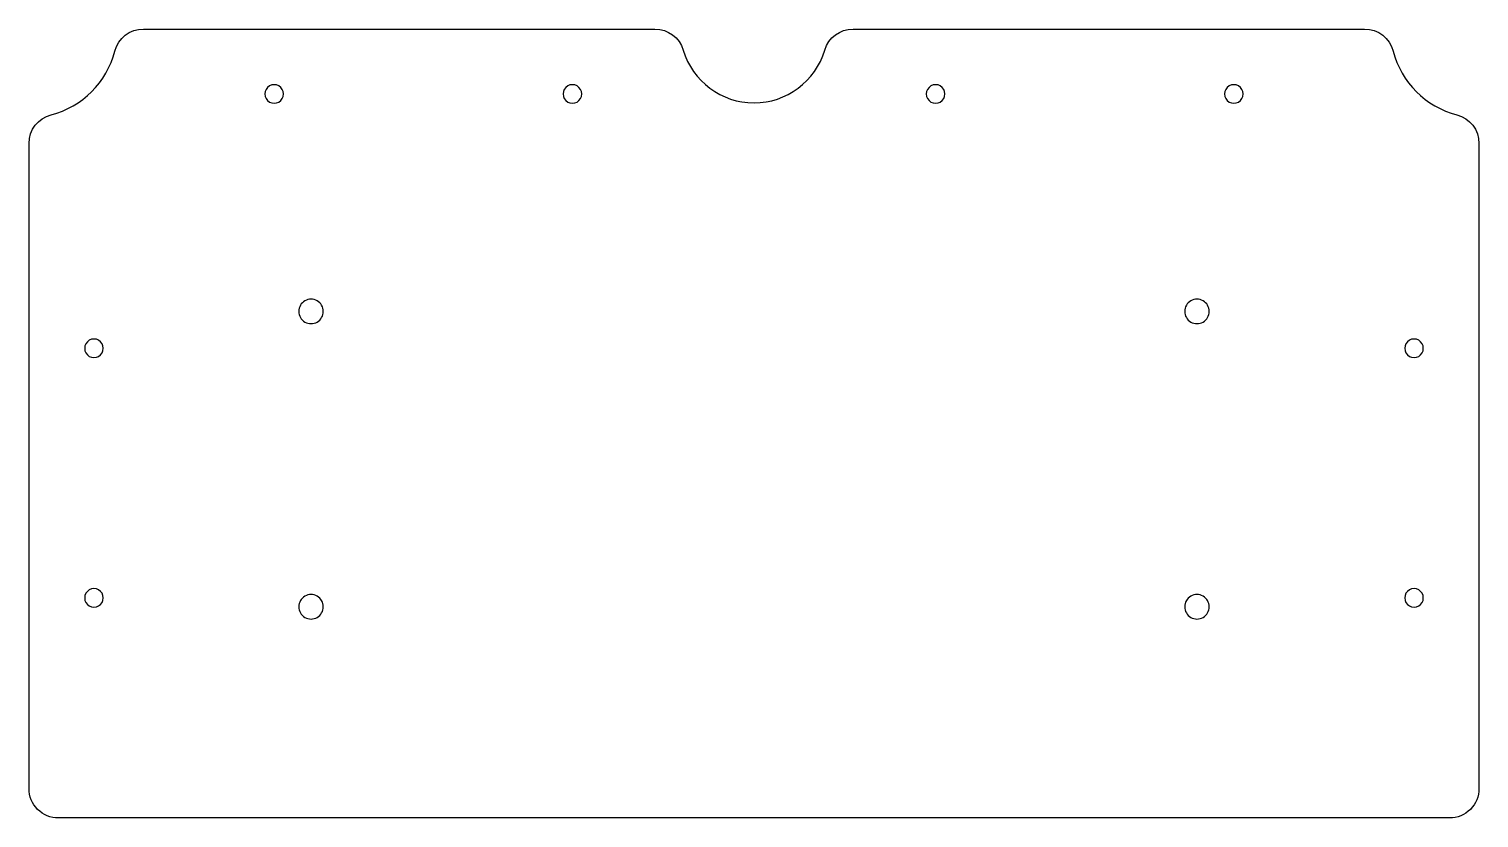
# Model space of a CAD drawing. Extents: x -20 to 226, y 106 to 240.
import ezdxf

# ---------------------------------------------------------------- set-up
doc = ezdxf.new("R2010")
doc.units = 0
doc.layers.add('Layer_1', color=7, linetype='CONTINUOUS')

msp = doc.modelspace()

# ---------------------------------------------------------------- linework, layer by layer
at = {"layer": 'Layer_1', "color": 7}
for points in [[(23.134521, 228.888094)], [(73.634519, 228.888094)], [(135.13452, 228.888094)], [(185.63452, 228.888094)], [(29.88452, 192.08809)], [(179.88452, 192.08809)], [(-7.365479, 185.83809)], [(216.13452, 185.83809)], [(-7.365479, 143.58809)], [(216.13452, 143.58809)], [(29.88452, 142.08809)], [(179.88452, 142.08809)]]:
    msp.add_lwpolyline(points, close=True, dxfattribs=at)
msp.add_lwpolyline([(225.55952, 220.523175), (225.55952, 111.33811)], dxfattribs=at)
for points in [[(-5.416791, 236.138092), (-4.846793, 238.345685), (-2.855553, 239.888093), (-0.575562, 239.888093)], [(-0.575562, 239.888093), (-0.575562, 239.888093), (86.03901, 239.888093), (86.03901, 239.888093)], [(86.03901, 239.888093), (88.250205, 239.888093), (90.198815, 238.435686), (90.830585, 236.316665)], [(114.78846, 236.316665), (115.42023, 238.435684), (117.368837, 239.888091), (119.58003, 239.888093)], [(119.58003, 239.888093), (119.58003, 239.888093), (206.1946, 239.888093), (206.1946, 239.888093)], [(206.1946, 239.888093), (208.474592, 239.888093), (210.465832, 238.345685), (211.03583, 236.138092)], [(-16.190479, 225.364405), (-10.906914, 226.728615), (-6.781002, 230.854527), (-5.416791, 236.138092)], [(90.830585, 236.316665), (92.410008, 231.019109), (97.281532, 227.388087), (102.809523, 227.388087)], [(102.809523, 227.388087), (108.337513, 227.388087), (113.209037, 231.019109), (114.78846, 236.316665)], [(211.03583, 236.138092), (212.400041, 230.854526), (216.525954, 226.728615), (221.80952, 225.364405)], [(20.772021, 230.252084), (20.284714, 229.970737), (19.984521, 229.450787), (19.984521, 228.888094)], [(19.984521, 228.888094), (19.984521, 228.325401), (20.284714, 227.805451), (20.772021, 227.524104)], [(22.347021, 230.252084), (21.859714, 230.533431), (21.259328, 230.533431), (20.772021, 230.252084)], [(23.134521, 228.888094), (23.134521, 229.450787), (22.834328, 229.970737), (22.347021, 230.252084)], [(22.347021, 227.524104), (22.834328, 227.805451), (23.134521, 228.325401), (23.134521, 228.888094)], [(71.271657, 230.25313), (70.784166, 229.971504), (70.484071, 229.451086), (70.48452, 228.888094)], [(70.48452, 228.888094), (70.484071, 228.325102), (70.784166, 227.804684), (71.271657, 227.523058)], [(72.847382, 230.25313), (72.359891, 230.534755), (71.759148, 230.534755), (71.271657, 230.25313)], [(73.634519, 228.888094), (73.634968, 229.451086), (73.334873, 229.971504), (72.847382, 230.25313)], [(72.847382, 227.523058), (73.334873, 227.804684), (73.634968, 228.325102), (73.634519, 228.888094)], [(132.77202, 230.252084), (132.284713, 229.970737), (131.98452, 229.450787), (131.98452, 228.888094)], [(131.98452, 228.888094), (131.98452, 228.325401), (132.284713, 227.805451), (132.77202, 227.524104)], [(134.34702, 230.252084), (133.859713, 230.533431), (133.259327, 230.533431), (132.77202, 230.252084)], [(135.13452, 228.888094), (135.13452, 229.450787), (134.834327, 229.970737), (134.34702, 230.252084)], [(134.34702, 227.524104), (134.834327, 227.805451), (135.13452, 228.325401), (135.13452, 228.888094)], [(183.27202, 230.252084), (182.784713, 229.970737), (182.48452, 229.450787), (182.48452, 228.888094)], [(182.48452, 228.888094), (182.48452, 228.325401), (182.784713, 227.805451), (183.27202, 227.524104)], [(184.84702, 230.252084), (184.359713, 230.533431), (183.759327, 230.533431), (183.27202, 230.252084)], [(185.63452, 228.888094), (185.63452, 229.450787), (185.334327, 229.970737), (184.84702, 230.252084)], [(184.84702, 227.524104), (185.334327, 227.805451), (185.63452, 228.325401), (185.63452, 228.888094)], [(20.772021, 227.524104), (21.259328, 227.242757), (21.859714, 227.242757), (22.347021, 227.524104)], [(71.271657, 227.523058), (71.759148, 227.241433), (72.359891, 227.241433), (72.847382, 227.523058)], [(132.77202, 227.524104), (133.259327, 227.242757), (133.859713, 227.242757), (134.34702, 227.524104)], [(183.27202, 227.524104), (183.759327, 227.242757), (184.359713, 227.242757), (184.84702, 227.524104)], [(-19.940479, 220.523175), (-19.940479, 222.803167), (-18.398071, 224.794407), (-16.190479, 225.364405)], [(221.80952, 225.364405), (224.017112, 224.794407), (225.55952, 222.803167), (225.55952, 220.523175)], [(-19.940479, 111.33811), (-19.940479, 111.33811), (-19.940479, 220.523175), (-19.940479, 220.523175)], [(28.847206, 193.88563), (28.205104, 194.256436), (27.413936, 194.256436), (26.771834, 193.88563)], [(178.847206, 193.88563), (178.205104, 194.256436), (177.413936, 194.256436), (176.771834, 193.88563)], [(26.771834, 193.88563), (26.129732, 193.514823), (25.73429, 192.82957), (25.73452, 192.08809)], [(25.73452, 192.08809), (25.73429, 191.34661), (26.129732, 190.661357), (26.771834, 190.29055)], [(29.88452, 192.08809), (29.88475, 192.82957), (29.489308, 193.514823), (28.847206, 193.88563)], [(28.847206, 190.29055), (29.489308, 190.661357), (29.88475, 191.34661), (29.88452, 192.08809)], [(176.771834, 193.88563), (176.129732, 193.514823), (175.73429, 192.82957), (175.73452, 192.08809)], [(175.73452, 192.08809), (175.73429, 191.34661), (176.129732, 190.661357), (176.771834, 190.29055)], [(179.88452, 192.08809), (179.88475, 192.82957), (179.489308, 193.514823), (178.847206, 193.88563)], [(178.847206, 190.29055), (179.489308, 190.661357), (179.88475, 191.34661), (179.88452, 192.08809)], [(26.771834, 190.29055), (27.413936, 189.919744), (28.205104, 189.919744), (28.847206, 190.29055)], [(176.771834, 190.29055), (177.413936, 189.919744), (178.205104, 189.919744), (178.847206, 190.29055)], [(-9.728322, 187.203072), (-10.215803, 186.921461), (-10.515904, 186.401067), (-10.515478, 185.83809)], [(-8.152635, 187.203072), (-8.640116, 187.484683), (-9.240841, 187.484683), (-9.728322, 187.203072)], [(-7.365479, 185.83809), (-7.365053, 186.401067), (-7.665153, 186.921461), (-8.152635, 187.203072)], [(213.77202, 187.20208), (213.284713, 186.920733), (212.98452, 186.400783), (212.98452, 185.83809)], [(215.34702, 187.20208), (214.859713, 187.483427), (214.259327, 187.483427), (213.77202, 187.20208)], [(216.13452, 185.83809), (216.13452, 186.400783), (215.834327, 186.920733), (215.34702, 187.20208)], [(-10.515478, 185.83809), (-10.515904, 185.275113), (-10.215803, 184.754719), (-9.728322, 184.473108)], [(-9.728322, 184.473108), (-9.240841, 184.191497), (-8.640116, 184.191497), (-8.152635, 184.473108)], [(-8.152635, 184.473108), (-7.665153, 184.754719), (-7.365053, 185.275113), (-7.365479, 185.83809)], [(212.98452, 185.83809), (212.98452, 185.275397), (213.284713, 184.755447), (213.77202, 184.4741)], [(213.77202, 184.4741), (214.259327, 184.192753), (214.859713, 184.192753), (215.34702, 184.4741)], [(215.34702, 184.4741), (215.834327, 184.755447), (216.13452, 185.275397), (216.13452, 185.83809)], [(-9.728322, 144.953072), (-10.215803, 144.671461), (-10.515904, 144.151067), (-10.515478, 143.58809)], [(-8.152635, 144.953072), (-8.640116, 145.234683), (-9.240841, 145.234683), (-9.728322, 144.953072)], [(-7.365479, 143.58809), (-7.365053, 144.151067), (-7.665153, 144.671461), (-8.152635, 144.953072)], [(213.77202, 144.95208), (213.284713, 144.670733), (212.98452, 144.150783), (212.98452, 143.58809)], [(215.34702, 144.95208), (214.859713, 145.233427), (214.259327, 145.233427), (213.77202, 144.95208)], [(216.13452, 143.58809), (216.13452, 144.150783), (215.834327, 144.670733), (215.34702, 144.95208)], [(-10.515478, 143.58809), (-10.515904, 143.025113), (-10.215803, 142.504719), (-9.728322, 142.223108)], [(-8.152635, 142.223108), (-7.665153, 142.504719), (-7.365053, 143.025113), (-7.365479, 143.58809)], [(26.771834, 143.88563), (26.129732, 143.514823), (25.73429, 142.82957), (25.73452, 142.08809)], [(28.847206, 143.88563), (28.205104, 144.256436), (27.413936, 144.256436), (26.771834, 143.88563)], [(29.88452, 142.08809), (29.88475, 142.82957), (29.489308, 143.514823), (28.847206, 143.88563)], [(176.771834, 143.88563), (176.129732, 143.514823), (175.73429, 142.82957), (175.73452, 142.08809)], [(178.847206, 143.88563), (178.205104, 144.256436), (177.413936, 144.256436), (176.771834, 143.88563)], [(179.88452, 142.08809), (179.88475, 142.82957), (179.489308, 143.514823), (178.847206, 143.88563)], [(212.98452, 143.58809), (212.98452, 143.025397), (213.284713, 142.505447), (213.77202, 142.2241)], [(215.34702, 142.2241), (215.834327, 142.505447), (216.13452, 143.025397), (216.13452, 143.58809)], [(-9.728322, 142.223108), (-9.240841, 141.941497), (-8.640116, 141.941497), (-8.152635, 142.223108)], [(25.73452, 142.08809), (25.73429, 141.34661), (26.129732, 140.661357), (26.771834, 140.29055)], [(26.771834, 140.29055), (27.413936, 139.919744), (28.205104, 139.919744), (28.847206, 140.29055)], [(28.847206, 140.29055), (29.489308, 140.661357), (29.88475, 141.34661), (29.88452, 142.08809)], [(175.73452, 142.08809), (175.73429, 141.34661), (176.129732, 140.661357), (176.771834, 140.29055)], [(176.771834, 140.29055), (177.413936, 139.919744), (178.205104, 139.919744), (178.847206, 140.29055)], [(178.847206, 140.29055), (179.489308, 140.661357), (179.88475, 141.34661), (179.88452, 142.08809)], [(213.77202, 142.2241), (214.259327, 141.942753), (214.859713, 141.942753), (215.34702, 142.2241)], [(-18.47602, 107.802563), (-19.413702, 108.740249), (-19.940484, 110.012024), (-19.940479, 111.33811)], [(225.55952, 111.33811), (225.559525, 110.012024), (225.032743, 108.740249), (224.095061, 107.802563)], [(-14.940478, 106.33809), (-16.266564, 106.33809), (-17.538337, 106.864877), (-18.47602, 107.802563)], [(220.55952, 106.33809), (220.55952, 106.33809), (-14.940478, 106.33809), (-14.940478, 106.33809)], [(224.095061, 107.802563), (223.157379, 106.864877), (221.885606, 106.33809), (220.55952, 106.33809)]]:
    msp.add_open_spline(points, degree=3, dxfattribs=at)

doc.saveas('drawing.dxf')
